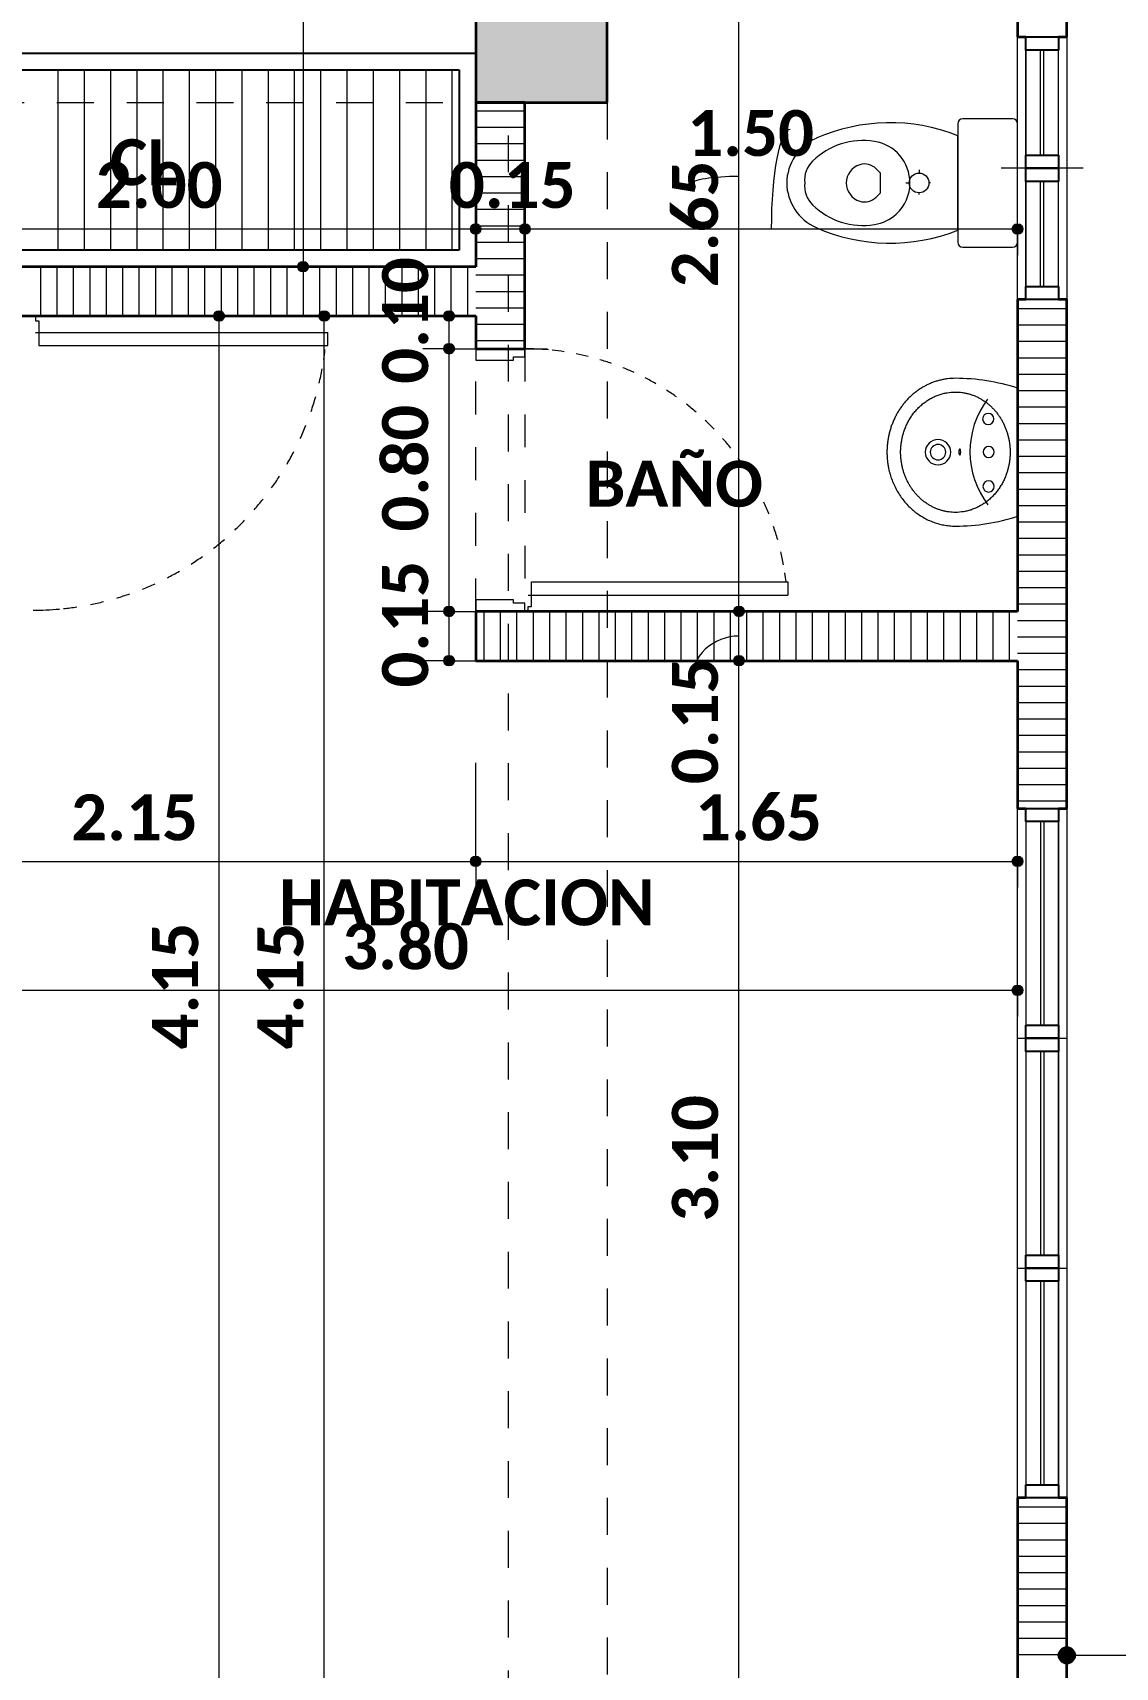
# Model space of a CAD drawing. Header units: metres. Extents: x -144 to 1000, y -717 to 29.
# Drawn here: x 612.837 to 616.133, y -565.191 to -560.213 of the extents above; entities that cross this region are included whole.
import ezdxf

# ---------------------------------------------------------------- set-up
doc = ezdxf.new("R2010")
doc.units = ezdxf.units.M
for name, pattern in [('Basculante', [0.11625, 0.075, -0.04125]), ('basculante modificado', [0.18, 0.1125, -0.0675]), ('Derribado', [0.36, 0.24, -0.12]), ('Trazo', [0.45, 0.225, -0.225])]:
    doc.linetypes.add(name, pattern=pattern)
doc.layers.get('0').update_dxf_attribs({"color": 1})
for name, color, linetype, lineweight in [('A-ANNO-DIMS', 1, 'Continuous', 9), ('A-DETL', 1, 'Continuous', 9), ('A-DETL-GENF', 1, 'Continuous', 9), ('A-DETL-THIN', 1, 'Continuous', 9), ('A-DOOR', 1, 'Continuous', 9), ('A-DOOR-FRAM', 1, 'Continuous', 9), ('A-DOOR-HDLN', 1, 'Trazo', 20), ('A-GENM', 1, 'Continuous', 9), ('A-GLAZ', 1, 'Continuous', 9), ('A-WALL', 4, 'Continuous', 9), ('G-ANNO-TEXT', 2, 'Continuous', 9), ('P-SANR-FIXT', 1, 'Continuous', 9), ('S-COLS', 7, 'Continuous', 9)]:
    doc.layers.add(name, color=color, linetype=linetype, lineweight=lineweight)
doc.layers.add('A-WALL-PATT', color=7, linetype='Continuous', lineweight=35, true_color=0x9c9c9c)
doc.styles.add('Calibri_B', font='calibrib.ttf', dxfattribs={"height": 0.165})
doc.styles.add('Calibri_B_5', font='calibrib.ttf', dxfattribs={"height": 0.66})

# ---------------------------------------------------------------- blocks, each defined once
blk = doc.blocks.new('P')
at = {"layer": 'A-ANNO-DIMS', "lineweight": 25}
h = blk.add_hatch(color=256, dxfattribs=at)
edge = h.paths.add_edge_path()
edge.add_arc((609.7621, -497.8039), 0.015, 0, 360)
h = blk.add_hatch(color=256, dxfattribs=at)
edge = h.paths.add_edge_path()
edge.add_arc((609.7621, -497.8039), 0.015, 0, 360)
h = blk.add_hatch(color=256, dxfattribs=at)
edge = h.paths.add_edge_path()
edge.add_arc((609.9121, -497.8039), 0.015, 0, 360)
h = blk.add_hatch(color=256, dxfattribs=at)
edge = h.paths.add_edge_path()
edge.add_arc((609.9121, -497.8039), 0.015, 0, 360)
h = blk.add_hatch(color=256, dxfattribs=at)
edge = h.paths.add_edge_path()
edge.add_arc((611.4121, -497.8039), 0.015, 0, 360)
h = blk.add_hatch(color=256, dxfattribs=at)
edge = h.paths.add_edge_path()
edge.add_arc((609.2366, -497.9187), 0.015, 0, 360)
h = blk.add_hatch(color=256, dxfattribs=at)
edge = h.paths.add_edge_path()
edge.add_arc((608.9809, -498.0687), 0.015, 0, 360)
h = blk.add_hatch(color=256, dxfattribs=at)
edge = h.paths.add_edge_path()
edge.add_arc((609.3009, -498.0687), 0.015, 0, 360)
h = blk.add_hatch(color=256, dxfattribs=at)
edge = h.paths.add_edge_path()
edge.add_arc((609.6811, -498.0687), 0.015, 0, 360)
h = blk.add_hatch(color=256, dxfattribs=at)
edge = h.paths.add_edge_path()
edge.add_arc((609.6811, -498.1687), 0.015, 0, 360)
h = blk.add_hatch(color=256, dxfattribs=at)
edge = h.paths.add_edge_path()
edge.add_arc((609.6811, -498.1687), 0.015, 0, 360)
h = blk.add_hatch(color=256, dxfattribs=at)
edge = h.paths.add_edge_path()
edge.add_arc((609.6811, -498.9687), 0.015, 0, 360)
h = blk.add_hatch(color=256, dxfattribs=at)
edge = h.paths.add_edge_path()
edge.add_arc((609.6811, -498.9687), 0.015, 0, 360)
h = blk.add_hatch(color=256, dxfattribs=at)
edge = h.paths.add_edge_path()
edge.add_arc((610.5637, -498.9687), 0.015, 0, 360)
h = blk.add_hatch(color=256, dxfattribs=at)
edge = h.paths.add_edge_path()
edge.add_arc((610.5637, -498.9687), 0.015, 0, 360)
h = blk.add_hatch(color=256, dxfattribs=at)
edge = h.paths.add_edge_path()
edge.add_arc((609.6811, -499.1187), 0.015, 0, 360)
h = blk.add_hatch(color=256, dxfattribs=at)
edge = h.paths.add_edge_path()
edge.add_arc((610.5637, -499.1187), 0.015, 0, 360)
h = blk.add_hatch(color=256, dxfattribs=at)
edge = h.paths.add_edge_path()
edge.add_arc((610.5637, -499.1187), 0.015, 0, 360)
h = blk.add_hatch(color=256, dxfattribs=at)
edge = h.paths.add_edge_path()
edge.add_arc((609.7621, -499.7299), 0.015, 0, 360)
h = blk.add_hatch(color=256, dxfattribs=at)
edge = h.paths.add_edge_path()
edge.add_arc((609.7621, -499.7299), 0.015, 0, 360)
h = blk.add_hatch(color=256, dxfattribs=at)
edge = h.paths.add_edge_path()
edge.add_arc((611.4121, -499.7299), 0.015, 0, 360)
h = blk.add_hatch(color=256, dxfattribs=at)
edge = h.paths.add_edge_path()
edge.add_arc((611.4121, -500.1225), 0.015, 0, 360)
at = {"layer": 'A-ANNO-DIMS', "lineweight": 25, "true_color": 0x0000ff}
h = blk.add_hatch(color=5, dxfattribs=at)
edge = h.paths.add_edge_path()
edge.add_arc((611.5621, -502.1479), 0.025, 0, 360)
at = {"layer": 'S-COLS', "true_color": 0x5b5b5b}
h = blk.add_hatch(color=251, dxfattribs=at)
h.paths.add_polyline_path([(591.8622, -505.1188), (592.3622, -505.1188), (592.3622, -504.2188), (591.8622, -504.2188), (591.8622, -504.9427)])
h.paths.add_polyline_path([(610.1601, -505.1188), (610.162, -505.1188), (610.162, -504.2188), (609.662, -504.2188), (609.662, -505.1188), (610.0712, -505.1188)])
h.paths.add_polyline_path([(600.0622, -505.1187), (600.0622, -504.2187), (599.5622, -504.2187), (599.5622, -505.1187)])
h.paths.add_polyline_path([(595.762, -497.4187), (597.7621, -497.4187), (597.7618, -496.9188), (596.062, -496.9188), (596.062, -494.7688), (597.7623, -494.7688), (597.7618, -494.2688), (595.762, -494.2688), (595.762, -497.3959)])
h.paths.add_polyline_path([(592.1348, -497.4187), (592.3621, -497.4187), (592.3621, -496.7188), (591.8621, -496.7188), (591.8621, -497.4187), (591.9232, -497.4187)])
h.paths.add_polyline_path([(600.0621, -497.4187), (600.0621, -496.5187), (599.5621, -496.5187), (599.5621, -497.4187)])
h.paths.add_polyline_path([(605.9709, -497.4187), (606.3623, -497.4187), (606.3623, -494.2687), (605.8623, -494.2687), (605.8623, -497.4187)])
h.paths.add_polyline_path([(609.7623, -497.4187), (610.1623, -497.4187), (610.1623, -496.7188), (609.7623, -496.7188), (609.7623, -496.9461)])
h.paths.add_polyline_path([(599.5623, -495.1688), (600.0623, -495.1688), (600.0623, -494.2688), (599.5623, -494.2688), (599.5623, -495.1468)])
h.paths.add_polyline_path([(592.137, -494.9688), (592.362, -494.9688), (592.362, -494.2677), (591.862, -494.2688), (591.862, -494.9688), (591.8813, -494.9688)])
h.paths.add_polyline_path([(609.8433, -494.9688), (610.1623, -494.9688), (610.1623, -494.2677), (609.7623, -494.2677), (609.7623, -494.9688)])
h.paths.add_polyline_path([(599.6372, -486.2688), (600.0622, -486.2688), (600.0622, -485.3688), (599.5622, -485.3688), (599.5622, -486.2688)])
h.paths.add_polyline_path([(609.9851, -486.2688), (610.1622, -486.2688), (610.1622, -485.3688), (609.6622, -485.3688), (609.6622, -486.2688), (609.9268, -486.2688)])
h.paths.add_polyline_path([(592.4922, -485.6688), (592.9622, -485.6688), (592.9622, -485.1688), (592.0622, -485.1688), (592.0622, -485.6688), (592.4872, -485.6688)])
at = {"layer": 'A-ANNO-DIMS'}
for p, q in [((609.2366, -494.4187), (609.2366, -497.9187)), ((610.5637, -498.9687), (610.5637, -496.3188)), ((609.9121, -497.8039), (609.9121, -497.5039)), ((609.9121, -497.8039), (609.9121, -497.5039)), ((611.4121, -497.8039), (611.4121, -497.5039)), ((607.7624, -497.8039), (609.7621, -497.8039)), ((609.7621, -497.8039), (609.7621, -497.8839)), ((609.7621, -497.8039), (609.9121, -497.8039)), ((609.7621, -497.8039), (609.7621, -497.8839)), ((609.9121, -497.8039), (609.9121, -497.8839)), ((609.9121, -497.8039), (611.4121, -497.8039)), ((609.9121, -497.8039), (609.9121, -497.8839)), ((611.4121, -497.8039), (611.4121, -497.8839)), ((609.2366, -497.9187), (609.1566, -497.9187)), ((608.9809, -498.0687), (608.6809, -498.0687)), ((608.9809, -502.2227), (608.9809, -498.0687)), ((608.9809, -498.0687), (609.0609, -498.0687)), ((609.3009, -498.0687), (609.0009, -498.0687)), ((609.3009, -502.2227), (609.3009, -498.0687)), ((609.3009, -498.0687), (609.3809, -498.0687)), ((609.6811, -498.0687), (609.3811, -498.0687)), ((609.6811, -498.1687), (609.6811, -498.0687)), ((609.6811, -498.0687), (609.7611, -498.0687)), ((609.6811, -498.1687), (609.6011, -498.1687)), ((609.6811, -498.1687), (609.6011, -498.1687)), ((609.6811, -498.9687), (609.6811, -498.1687)), ((609.6811, -498.1687), (609.9811, -498.1687)), ((609.6811, -498.1687), (609.9811, -498.1687)), ((609.6811, -498.9687), (609.6011, -498.9687)), ((609.6811, -498.9687), (609.6011, -498.9687)), ((609.6811, -499.1187), (609.6811, -498.9687)), ((609.6811, -498.9687), (609.9811, -498.9687)), ((609.6811, -498.9687), (609.9811, -498.9687)), ((610.5637, -498.9687), (610.2637, -498.9687)), ((610.5637, -498.9687), (610.2637, -498.9687)), ((610.5637, -499.1187), (610.5637, -498.9687)), ((610.5637, -498.9687), (610.6437, -498.9687)), ((610.5637, -498.9687), (610.6437, -498.9687)), ((609.6811, -499.1187), (609.6011, -499.1187)), ((609.6811, -499.1187), (609.9811, -499.1187)), ((610.5637, -499.1187), (610.2637, -499.1187)), ((610.5637, -499.1187), (610.2637, -499.1187)), ((610.5637, -502.2227), (610.5637, -499.1187)), ((610.5637, -499.1187), (610.6437, -499.1187)), ((610.5637, -499.1187), (610.6437, -499.1187)), ((609.7621, -499.7299), (609.7621, -499.4299)), ((609.7621, -499.7299), (609.7621, -499.4299)), ((611.4121, -499.7299), (611.4121, -499.4299)), ((607.6124, -499.7299), (609.7621, -499.7299)), ((609.7621, -499.7299), (609.7621, -499.8099)), ((609.7621, -499.7299), (611.4121, -499.7299)), ((609.7621, -499.7299), (609.7621, -499.8099)), ((611.4121, -499.7299), (611.4121, -499.8099)), ((611.4121, -500.1225), (611.4121, -499.8225)), ((607.6124, -500.1225), (611.4121, -500.1225)), ((611.4121, -500.1225), (611.4121, -500.2025))]:
    blk.add_line(p, q, dxfattribs=at)
at = {"layer": 'A-ANNO-DIMS', "linetype": 'Derribado'}
for p, q in [((609.7621, -497.8039), (609.7621, -497.5039)), ((609.7621, -497.8039), (609.7621, -497.5039)), ((609.2366, -497.9187), (609.4866, -497.9187))]:
    blk.add_line(p, q, dxfattribs=at)
at = {"layer": 'A-ANNO-DIMS', "color": 5, "true_color": 0x0000ff}
for q in [(611.5621, -501.9079), (614.412, -502.1479), (611.5621, -502.3879)]:
    blk.add_line((611.5621, -502.1479), q, dxfattribs=at)
at = {"layer": 'A-ANNO-DIMS', "lineweight": 25}
for centre in [(609.7621, -497.8039), (609.7621, -497.8039), (609.9121, -497.8039), (609.9121, -497.8039), (611.4121, -497.8039), (609.2366, -497.9187), (608.9809, -498.0687), (609.3009, -498.0687), (609.6811, -498.0687), (609.6811, -498.1687), (609.6811, -498.1687), (609.6811, -498.9687), (609.6811, -498.9687), (610.5637, -498.9687), (610.5637, -498.9687), (609.6811, -499.1187), (610.5637, -499.1187), (610.5637, -499.1187), (609.7621, -499.7299), (609.7621, -499.7299), (611.4121, -499.7299), (611.4121, -500.1225)]:
    blk.add_circle(centre, 0.015, dxfattribs=at)
at = {"layer": 'A-ANNO-DIMS', "color": 5, "lineweight": 25, "true_color": 0x0000ff}
blk.add_circle((611.5621, -502.1479), 0.025, dxfattribs=at)
at = {"layer": 'A-ANNO-DIMS'}
for centre, major_axis, ratio, start_param, end_param in [((610.7197, -497.8039), (0, 0.3033), 0.189846, 0, 1.570796), ((610.5637, -497.6679), (0.1451, 0), 0.166532, 1.570796, 3.141593), ((610.5637, -499.1814), (0.1451, 0), 0.948681, 1.570796, 3.141593)]:
    blk.add_ellipse(centre, major_axis=major_axis, ratio=ratio, start_param=start_param, end_param=end_param, dxfattribs=at)
at = {"layer": 'A-DETL', "color": 7, "linetype": 'basculante modificado'}
for p, q in [((606.3621, -497.4187), (609.7623, -497.4187)), ((609.862, -504.2187), (609.862, -497.4187)), ((610.162, -497.4187), (610.162, -504.2187))]:
    blk.add_line(p, q, dxfattribs=at)
at = {"layer": 'A-DETL-GENF', "lineweight": 25}
for p, q in [((611.4371, -497.2588), (611.4371, -497.2188)), ((611.4371, -497.2188), (611.5371, -497.2188)), ((611.5371, -497.2188), (611.5371, -497.2588)), ((611.5371, -497.2588), (611.4371, -497.2588)), ((611.4371, -497.6188), (611.4371, -497.5788)), ((611.4371, -497.5788), (611.5371, -497.5788)), ((611.5371, -497.5788), (611.5371, -497.6188)), ((611.5371, -497.6188), (611.4371, -497.6188)), ((611.4371, -497.6588), (611.4371, -497.6188)), ((611.4371, -497.6188), (611.5371, -497.6188)), ((611.5371, -497.6188), (611.5371, -497.6588)), ((611.5371, -497.6588), (611.4371, -497.6588)), ((611.4371, -498.0188), (611.4371, -497.9788)), ((611.4371, -497.9788), (611.5371, -497.9788)), ((611.5371, -497.9788), (611.5371, -498.0188)), ((611.5371, -498.0188), (611.4371, -498.0188)), ((611.4371, -499.5687), (611.5371, -499.5687)), ((611.4371, -499.6087), (611.4371, -499.5687)), ((611.5371, -499.5687), (611.5371, -499.6087)), ((611.5371, -499.6087), (611.4371, -499.6087)), ((611.4371, -500.2287), (611.5371, -500.2287)), ((611.4371, -500.2687), (611.4371, -500.2287)), ((611.4371, -500.2687), (611.5371, -500.2687)), ((611.4371, -500.3087), (611.4371, -500.2687)), ((611.5371, -500.2687), (611.4371, -500.2687)), ((611.5371, -500.2287), (611.5371, -500.2687)), ((611.5371, -500.2687), (611.5371, -500.3087)), ((611.5371, -500.3087), (611.4371, -500.3087)), ((611.4371, -500.9287), (611.5371, -500.9287)), ((611.4371, -500.9687), (611.4371, -500.9287)), ((611.5371, -500.9687), (611.4371, -500.9687)), ((611.4371, -500.9687), (611.5371, -500.9687)), ((611.4371, -501.0087), (611.4371, -500.9687)), ((611.5371, -500.9287), (611.5371, -500.9687)), ((611.5371, -500.9687), (611.5371, -501.0087)), ((611.5371, -501.0087), (611.4371, -501.0087)), ((611.4371, -501.6287), (611.5371, -501.6287)), ((611.4371, -501.6687), (611.4371, -501.6287)), ((611.5371, -501.6687), (611.4371, -501.6687)), ((611.5371, -501.6287), (611.5371, -501.6687))]:
    blk.add_line(p, q, dxfattribs=at)
at = {"layer": 'A-DETL-GENF'}
for p, q in [((611.4371, -497.5788), (611.4371, -497.2588)), ((611.4821, -497.5788), (611.4821, -497.2588)), ((611.4921, -497.5788), (611.4921, -497.2588)), ((611.5371, -497.5788), (611.5371, -497.2588)), ((611.4371, -497.9788), (611.4371, -497.6588)), ((611.4821, -497.9788), (611.4821, -497.6588)), ((611.4921, -497.9788), (611.4921, -497.6588)), ((611.5371, -497.9788), (611.5371, -497.6588)), ((611.4371, -499.6087), (611.4371, -500.2287)), ((611.4821, -499.6087), (611.4821, -500.2287)), ((611.4921, -499.6087), (611.4921, -500.2287)), ((611.5371, -499.6087), (611.5371, -500.2287)), ((611.4371, -500.3087), (611.4371, -500.9287)), ((611.4821, -500.3087), (611.4821, -500.9287)), ((611.4921, -500.3087), (611.4921, -500.9287)), ((611.5371, -500.3087), (611.5371, -500.9287)), ((611.4371, -501.0087), (611.4371, -501.6287)), ((611.4821, -501.0087), (611.4821, -501.6287)), ((611.4921, -501.0087), (611.4921, -501.6287)), ((611.5371, -501.0087), (611.5371, -501.6287))]:
    blk.add_line(p, q, dxfattribs=at)
at = {"layer": 'A-DETL-GENF', "color": 251, "true_color": 0x535353}
for p, q in [((608.4908, -497.8687), (608.4908, -497.3189)), ((608.5708, -497.8687), (608.5708, -497.3189)), ((608.6508, -497.8687), (608.6508, -497.3189)), ((608.7308, -497.8687), (608.7308, -497.3189)), ((608.8108, -497.8687), (608.8108, -497.3189)), ((608.8908, -497.8687), (608.8908, -497.3189)), ((608.9708, -497.8687), (608.9708, -497.3189)), ((609.0508, -497.8687), (609.0508, -497.3189)), ((609.1308, -497.8687), (609.1308, -497.3189)), ((609.2108, -497.8687), (609.2108, -497.3189)), ((609.2908, -497.8687), (609.2908, -497.3189)), ((609.3708, -497.8687), (609.3708, -497.3189)), ((609.4508, -497.8687), (609.4508, -497.3189)), ((609.5308, -497.8687), (609.5308, -497.3189)), ((609.6108, -497.8687), (609.6108, -497.3189)), ((609.6908, -497.8687), (609.6908, -497.3189))]:
    blk.add_line(p, q, dxfattribs=at)
at = {"layer": 'A-DETL-GENF', "linetype": 'Basculante'}
for p, q in [((609.7621, -498.9687), (609.7621, -498.1687)), ((609.7621, -498.1687), (609.9121, -498.1687)), ((609.9121, -498.1687), (609.9121, -498.9687)), ((609.9121, -498.9687), (609.7621, -498.9687))]:
    blk.add_line(p, q, dxfattribs=at)
at = {"layer": 'A-DETL-THIN'}
for p, q in [((609.7121, -497.3189), (607.8124, -497.3189)), ((609.7121, -497.8687), (609.7121, -497.3189)), ((607.8124, -497.8687), (609.7121, -497.8687))]:
    blk.add_line(p, q, dxfattribs=at)
at = {"layer": 'A-DOOR', "lineweight": 15}
for p, q in [((608.4222, -498.0687), (608.4222, -498.0837)), ((608.4222, -498.0837), (608.4322, -498.0837)), ((608.4322, -498.0837), (608.4322, -498.1587)), ((608.4222, -498.1187), (609.3122, -498.1187)), ((609.3122, -498.1587), (609.3122, -498.1187)), ((608.4322, -498.1587), (609.3122, -498.1587)), ((609.9321, -498.8787), (610.7121, -498.8787)), ((609.9321, -498.9537), (609.9321, -498.8787)), ((610.7121, -498.8787), (610.7121, -498.9187)), ((609.9221, -498.9187), (610.7121, -498.9187)), ((609.9221, -498.9537), (609.9321, -498.9537)), ((609.9221, -498.9687), (609.9221, -498.9537))]:
    blk.add_line(p, q, dxfattribs=at)
at = {"layer": 'A-DOOR'}
blk.add_line((609.9121, -498.9687), (609.7621, -498.9687), dxfattribs=at)
for centre, radius, start, end in [((608.4142, -498.0702), 0.8947, 351.55, 353.5406), ((609.9121, -498.9687), 0.8, 84.8602, 90), ((609.9121, -498.9687), 0.8, 81.4009, 84.0571), ((609.9121, -498.9687), 0.8, 76.0919, 78.7462), ((608.4142, -498.0702), 0.8947, 346.8489, 349.7418), ((608.4142, -498.0702), 0.8947, 346.8489, 349.7418), ((609.9121, -498.9687), 0.8, 70.7809, 73.4371), ((609.9121, -498.9687), 0.8, 65.4605, 68.1223), ((609.9121, -498.9687), 0.8, 60.1233, 62.7944), ((608.4142, -498.0702), 0.8947, 341.1143, 344.1684), ((609.9121, -498.9687), 0.8, 54.7622, 57.4462), ((609.9121, -498.9687), 0.8, 49.3702, 52.0705), ((608.4142, -498.0702), 0.8947, 335.4451, 338.2717), ((609.9121, -498.9687), 0.8, 43.9406, 46.6605), ((608.4142, -498.0702), 0.8947, 329.8378, 332.634), ((609.9121, -498.9687), 0.8, 38.4672, 41.2097), ((609.9121, -498.9687), 0.8, 32.9441, 35.7122), ((608.4142, -498.0702), 0.8947, 324.2878, 327.0559), ((609.9121, -498.9687), 0.8, 27.366, 30.1622), ((608.4142, -498.0702), 0.8947, 318.7903, 321.5328), ((609.9121, -498.9687), 0.8, 21.7283, 24.5549), ((608.4142, -498.0702), 0.8947, 313.3395, 316.0594), ((609.9121, -498.9687), 0.8, 15.8316, 18.8857), ((608.4142, -498.0702), 0.8947, 307.9295, 310.6298), ((608.4142, -498.0702), 0.8947, 302.5538, 305.2378), ((609.9121, -498.9687), 0.8, 10.2582, 13.1511), ((609.9121, -498.9687), 0.8, 10.2582, 13.1511), ((608.4142, -498.0702), 0.8947, 297.2056, 299.8767), ((609.9121, -498.9687), 0.8, 6.4594, 8.45), ((608.4142, -498.0702), 0.8947, 286.5629, 289.2191), ((608.4142, -498.0702), 0.8947, 291.8777, 294.5395), ((608.4142, -498.0702), 0.8947, 270, 275.1398), ((608.4142, -498.0702), 0.8947, 275.9429, 278.5991), ((608.4142, -498.0702), 0.8947, 281.2538, 283.9081)]:
    blk.add_arc(centre, radius, start, end, dxfattribs=at)
at = {"layer": 'A-DOOR-FRAM', "lineweight": 15}
for p, q in [((609.7621, -498.1687), (609.7621, -498.2037)), ((609.9121, -498.1937), (609.9121, -498.1687)), ((609.7621, -498.2037), (609.8771, -498.2037)), ((609.8771, -498.2037), (609.8771, -498.1937)), ((609.8771, -498.1937), (609.9121, -498.1937)), ((609.7621, -498.9337), (609.7621, -498.9687)), ((609.8771, -498.9337), (609.7621, -498.9337)), ((609.8771, -498.9437), (609.8771, -498.9337)), ((609.9121, -498.9437), (609.8771, -498.9437)), ((609.9121, -498.9687), (609.9121, -498.9437))]:
    blk.add_line(p, q, dxfattribs=at)
at = {"layer": 'A-DOOR-HDLN'}
blk.add_line((609.7621, -498.1687), (609.9121, -498.1687), dxfattribs=at)
at = {"layer": 'A-GENM', "lineweight": 25}
for p, q in [((609.7621, -497.2689), (607.7624, -497.2689)), ((609.7621, -497.9187), (609.7621, -497.2689)), ((607.8124, -497.3189), (609.7121, -497.3189)), ((609.7121, -497.3189), (609.7121, -497.8687)), ((609.7121, -497.8687), (607.8124, -497.8687)), ((607.7624, -497.9187), (609.7621, -497.9187))]:
    blk.add_line(p, q, dxfattribs=at)
at = {"layer": 'A-GLAZ'}
for p, q in [((611.4371, -497.2188), (611.5371, -497.2188)), ((611.4371, -497.2188), (611.4371, -497.6188)), ((611.5371, -497.6188), (611.5371, -497.2188)), ((611.6121, -497.6188), (611.3621, -497.6188)), ((611.4371, -497.6188), (611.5371, -497.6188)), ((611.4371, -497.6188), (611.5371, -497.6188)), ((611.4371, -497.6188), (611.4371, -498.0188)), ((611.5371, -498.0188), (611.5371, -497.6188)), ((611.4371, -498.0188), (611.5371, -498.0188)), ((611.5371, -499.5687), (611.4371, -499.5687)), ((611.4371, -499.5687), (611.4371, -500.2687)), ((611.5371, -500.2687), (611.5371, -499.5687)), ((611.4121, -500.2687), (611.5621, -500.2687)), ((611.5371, -500.2687), (611.4371, -500.2687)), ((611.4371, -500.2687), (611.4371, -500.9687)), ((611.5371, -500.2687), (611.4371, -500.2687)), ((611.5371, -500.9687), (611.5371, -500.2687)), ((611.4121, -500.9687), (611.5621, -500.9687)), ((611.5371, -500.9687), (611.4371, -500.9687)), ((611.5371, -500.9687), (611.4371, -500.9687)), ((611.4371, -500.9687), (611.4371, -501.6687)), ((611.5371, -501.6687), (611.5371, -500.9687)), ((611.5371, -501.6687), (611.4371, -501.6687))]:
    blk.add_line(p, q, dxfattribs=at)
at = {"layer": 'A-WALL', "lineweight": 35}
for p, q in [((611.5621, -497.2188), (611.5621, -496.1688)), ((611.4121, -496.3188), (611.4121, -497.2188)), ((611.4121, -497.2188), (611.4371, -497.2188)), ((611.5371, -497.2188), (611.5621, -497.2188)), ((609.7621, -497.4187), (609.7621, -497.9187)), ((609.9121, -497.4187), (609.7621, -497.4187)), ((609.9121, -498.1687), (609.9121, -497.4187)), ((609.7621, -497.9187), (607.7624, -497.9187)), ((611.4121, -498.0188), (611.4121, -498.9687)), ((611.4371, -498.0188), (611.4121, -498.0188)), ((611.5621, -498.0188), (611.5371, -498.0188)), ((611.5621, -499.5687), (611.5621, -498.0188)), ((607.5124, -498.0687), (609.7621, -498.0687)), ((609.7621, -498.0687), (609.7621, -498.1687)), ((609.7621, -498.1687), (609.9121, -498.1687)), ((611.4121, -498.9687), (609.7621, -498.9687)), ((609.7621, -498.9687), (609.7621, -499.1187)), ((609.7621, -499.1187), (611.4121, -499.1187)), ((611.4121, -499.1187), (611.4121, -499.5687)), ((611.4121, -499.5687), (611.4371, -499.5687)), ((611.5371, -499.5687), (611.5621, -499.5687)), ((611.4121, -501.6687), (611.4121, -502.2227)), ((611.4371, -501.6687), (611.4121, -501.6687)), ((611.5621, -501.6687), (611.5371, -501.6687)), ((611.5621, -502.3727), (611.5621, -501.6687))]:
    blk.add_line(p, q, dxfattribs=at)
at = {"layer": 'A-WALL'}
for p, q in [((611.4121, -498.0188), (611.4121, -497.2188)), ((611.5621, -497.2188), (611.5621, -498.0188)), ((611.4121, -501.6687), (611.4121, -499.5687)), ((611.5621, -499.5687), (611.5621, -501.6687))]:
    blk.add_line(p, q, dxfattribs=at)
at = {"layer": 'A-WALL-PATT', "color": 8, "lineweight": 5, "true_color": 0x727272}
for p, q in [((609.7621, -497.4438), (609.9121, -497.4438)), ((609.7621, -497.4938), (609.9121, -497.4938)), ((609.7621, -497.5438), (609.9121, -497.5438)), ((609.7621, -497.5938), (609.9121, -497.5938)), ((609.7621, -497.6438), (609.9121, -497.6438)), ((609.7621, -497.6938), (609.9121, -497.6938)), ((609.7621, -497.7438), (609.9121, -497.7438)), ((609.7621, -497.7938), (609.9121, -497.7938)), ((609.7621, -497.8438), (609.9121, -497.8438)), ((608.4368, -497.9187), (608.4368, -498.0687)), ((608.4868, -497.9187), (608.4868, -498.0687)), ((608.5368, -497.9187), (608.5368, -498.0687)), ((608.5868, -497.9187), (608.5868, -498.0687)), ((608.6368, -497.9187), (608.6368, -498.0687)), ((608.6868, -497.9187), (608.6868, -498.0687)), ((608.7368, -497.9187), (608.7368, -498.0687)), ((608.7868, -497.9187), (608.7868, -498.0687)), ((608.8368, -497.9187), (608.8368, -498.0687)), ((608.8868, -497.9187), (608.8868, -498.0687)), ((608.9368, -497.9187), (608.9368, -498.0687)), ((608.9868, -497.9187), (608.9868, -498.0687)), ((609.0368, -497.9187), (609.0368, -498.0687)), ((609.0868, -497.9187), (609.0868, -498.0687)), ((609.1368, -497.9187), (609.1368, -498.0687)), ((609.1868, -497.9187), (609.1868, -498.0687)), ((609.2368, -497.9187), (609.2368, -498.0687)), ((609.2868, -497.9187), (609.2868, -498.0687)), ((609.3368, -497.9187), (609.3368, -498.0687)), ((609.3868, -497.9187), (609.3868, -498.0687)), ((609.4368, -497.9187), (609.4368, -498.0687)), ((609.4868, -497.9187), (609.4868, -498.0687)), ((609.5368, -497.9187), (609.5368, -498.0687)), ((609.5868, -497.9187), (609.5868, -498.0687)), ((609.6368, -497.9187), (609.6368, -498.0687)), ((609.6868, -497.9187), (609.6868, -498.0687)), ((609.7368, -497.9187), (609.7368, -498.0687)), ((609.7621, -497.8938), (609.9121, -497.8938)), ((609.7621, -497.9438), (609.9121, -497.9438)), ((609.7621, -497.9938), (609.9121, -497.9938)), ((609.7621, -498.0438), (609.9121, -498.0438)), ((611.4121, -498.0458), (611.5621, -498.0458)), ((609.7621, -498.0938), (609.9121, -498.0938)), ((611.4121, -498.0958), (611.5621, -498.0958)), ((609.7621, -498.1438), (609.9121, -498.1438)), ((611.4121, -498.1458), (611.5621, -498.1458)), ((611.4121, -498.1958), (611.5621, -498.1958)), ((611.4121, -498.2458), (611.5621, -498.2458)), ((611.4121, -498.2958), (611.5621, -498.2958)), ((611.4121, -498.3458), (611.5621, -498.3458)), ((611.4121, -498.3958), (611.5621, -498.3958)), ((611.4121, -498.4458), (611.5621, -498.4458)), ((611.4121, -498.4958), (611.5621, -498.4958)), ((611.4121, -498.5458), (611.5621, -498.5458)), ((611.4121, -498.5958), (611.5621, -498.5958)), ((611.4121, -498.6458), (611.5621, -498.6458)), ((611.4121, -498.6958), (611.5621, -498.6958)), ((611.4121, -498.7458), (611.5621, -498.7458)), ((611.4121, -498.7958), (611.5621, -498.7958)), ((611.4121, -498.8458), (611.5621, -498.8458)), ((611.4121, -498.8958), (611.5621, -498.8958)), ((609.7868, -498.9687), (609.7868, -499.1187)), ((609.8368, -498.9687), (609.8368, -499.1187)), ((609.8868, -498.9687), (609.8868, -499.1187)), ((609.9368, -498.9687), (609.9368, -499.1187)), ((609.9868, -498.9687), (609.9868, -499.1187)), ((610.0368, -498.9687), (610.0368, -499.1187)), ((610.0868, -498.9687), (610.0868, -499.1187)), ((610.1368, -498.9687), (610.1368, -499.1187)), ((610.1868, -498.9687), (610.1868, -499.1187)), ((610.2368, -498.9687), (610.2368, -499.1187)), ((610.2868, -498.9687), (610.2868, -499.1187)), ((610.3368, -498.9687), (610.3368, -499.1187)), ((610.3868, -498.9687), (610.3868, -499.1187)), ((610.4368, -498.9687), (610.4368, -499.1187)), ((610.4868, -498.9687), (610.4868, -499.1187)), ((610.5368, -498.9687), (610.5368, -499.1187)), ((610.5868, -498.9687), (610.5868, -499.1187)), ((610.6368, -498.9687), (610.6368, -499.1187)), ((610.6868, -498.9687), (610.6868, -499.1187)), ((610.7368, -498.9687), (610.7368, -499.1187)), ((610.7868, -498.9687), (610.7868, -499.1187)), ((610.8368, -498.9687), (610.8368, -499.1187)), ((610.8868, -498.9687), (610.8868, -499.1187)), ((610.9368, -498.9687), (610.9368, -499.1187)), ((610.9868, -498.9687), (610.9868, -499.1187)), ((611.0368, -498.9687), (611.0368, -499.1187)), ((611.0868, -498.9687), (611.0868, -499.1187)), ((611.1368, -498.9687), (611.1368, -499.1187)), ((611.1868, -498.9687), (611.1868, -499.1187)), ((611.2368, -498.9687), (611.2368, -499.1187)), ((611.2868, -498.9687), (611.2868, -499.1187)), ((611.3368, -498.9687), (611.3368, -499.1187)), ((611.3868, -498.9687), (611.3868, -499.1187)), ((611.4121, -498.9458), (611.5621, -498.9458)), ((611.4121, -498.9958), (611.5621, -498.9958)), ((611.4121, -499.0458), (611.5621, -499.0458)), ((611.4121, -499.0958), (611.5621, -499.0958)), ((611.4121, -499.1458), (611.5621, -499.1458)), ((611.4121, -499.1958), (611.5621, -499.1958)), ((611.4121, -499.2458), (611.5621, -499.2458)), ((611.4121, -499.2958), (611.5621, -499.2958)), ((611.4121, -499.3458), (611.5621, -499.3458)), ((611.4121, -499.3958), (611.5621, -499.3958)), ((611.4121, -499.4458), (611.5621, -499.4458)), ((611.4121, -499.4958), (611.5621, -499.4958)), ((611.4121, -499.5458), (611.5621, -499.5458)), ((611.4121, -501.6958), (611.5621, -501.6958)), ((611.4121, -501.7458), (611.5621, -501.7458)), ((611.4121, -501.7958), (611.5621, -501.7958)), ((611.4121, -501.8458), (611.5621, -501.8458)), ((611.4121, -501.8958), (611.5621, -501.8958)), ((611.4121, -501.9458), (611.5621, -501.9458)), ((611.4121, -501.9958), (611.5621, -501.9958)), ((611.4121, -502.0458), (611.5621, -502.0458)), ((611.4121, -502.0958), (611.5621, -502.0958)), ((611.4121, -502.1458), (611.5621, -502.1458))]:
    blk.add_line(p, q, dxfattribs=at)
at = {"layer": 'P-SANR-FIXT'}
for p, q in [((611.2299, -497.4833), (611.2299, -497.6637)), ((611.3971, -497.4683), (611.2449, -497.4683)), ((611.2299, -497.8077), (611.2299, -497.5197)), ((610.9816, -497.6206), (610.9939, -497.6329)), ((610.9939, -497.6329), (610.9939, -497.6945)), ((611.1121, -497.6237), (611.1121, -497.6337)), ((611.0721, -497.6637), (611.0821, -497.6637)), ((611.1471, -497.6637), (611.1421, -497.6637)), ((611.2299, -497.6637), (611.2299, -497.8441)), ((610.9939, -497.6945), (610.9816, -497.7068)), ((611.1121, -497.6987), (611.1121, -497.6937)), ((611.2449, -497.8591), (611.3971, -497.8591))]:
    blk.add_line(p, q, dxfattribs=at)
blk.add_circle((611.1121, -497.6637), 0.03, dxfattribs=at)
for centre, radius, start, end in [((611.0239, -498.0387), 0.5584, 68.3591, 113.7969), ((611.2449, -497.4833), 0.015, 90, 180), ((611.3971, -497.4833), 0.015, 0, 90), ((610.8592, -497.6651), 0.15, 113.7969, 179.4689), ((610.9417, -497.7542), 0.2199, 80.9061, 134.3974), ((610.9562, -497.6637), 0.1282, 359.9985, 80.9061), ((610.845, -497.6554), 0.0816, 134.3974, 185.8355), ((610.9486, -497.6637), 0.0581, 107.1865, 252.8171), ((610.9462, -497.6559), 0.05, 45, 107.1865), ((610.8592, -497.6623), 0.15, 180.5311, 246.2031), ((610.845, -497.672), 0.0816, 174.1645, 225.6026), ((610.9562, -497.6637), 0.1282, 312.4453, 0.0015), ((610.9417, -497.5732), 0.2199, 225.6026, 279.0939), ((610.9462, -497.6714), 0.05, 252.8171, 315), ((610.9562, -497.6637), 0.1282, 279.0939, 312.4453), ((611.0239, -497.2886), 0.5584, 246.2031, 291.6409), ((611.2449, -497.8441), 0.015, 180, 270), ((611.3971, -497.8441), 0.015, 270, 0), ((611.2225, -498.8729), 0.6142, 72.0171, 89.9829), ((611.5337, -498.4821), 0.2666, 143.0879, 217.323), ((611.3227, -498.3824), 0.017, 90, 270), ((611.3227, -498.3824), 0.017, 270, 90), ((611.1698, -498.4837), 0.0386, 90, 270), ((611.1698, -498.4837), 0.0235, 90, 270), ((611.1698, -498.4837), 0.0386, 270, 90), ((611.1698, -498.4837), 0.0235, 270, 90), ((611.3241, -498.4829), 0.0168, 0, 180), ((611.3241, -498.4829), 0.0168, 180, 0), ((611.3237, -498.588), 0.017, 90, 270), ((611.3237, -498.588), 0.017, 270, 90), ((611.2225, -498.0945), 0.6142, 270.0171, 287.9829)]:
    blk.add_arc(centre, radius, start, end, dxfattribs=at)
for major_axis in [(0, -0.00908), (0, 0.00908)]:
    blk.add_ellipse((611.236, -498.4832), major_axis=major_axis, ratio=0.332108, start_param=3.141593, end_param=6.283185, dxfattribs=at)
for points, knots in [([(611.2227, -498.2587), (611.2146, -498.2587), (611.2026, -498.2595), (611.187, -498.2619), (611.1754, -498.2644), (611.164, -498.2677), (611.1527, -498.2717), (611.1415, -498.2763), (611.1308, -498.2816), (611.1204, -498.2875), (611.1103, -498.2941), (611.1005, -498.3013), (611.0912, -498.3089), (611.0824, -498.3171), (611.0739, -498.326), (611.066, -498.3352), (611.0586, -498.3449), (611.0517, -498.3549), (611.0453, -498.3654), (611.0395, -498.3763), (611.0343, -498.3874), (611.0296, -498.3988), (611.0256, -498.4105), (611.0221, -498.4224), (611.0193, -498.4344), (611.0171, -498.4466), (611.0155, -498.4589), (611.0146, -498.4713), (611.0143, -498.4837), (611.0146, -498.496), (611.0155, -498.5085), (611.0171, -498.5208), (611.0191, -498.532), (611.0214, -498.542), (611.0246, -498.5539), (611.0295, -498.5687), (611.0367, -498.5856), (611.0452, -498.602), (611.055, -498.6177), (611.0659, -498.6322), (611.078, -498.646), (611.0911, -498.6586), (611.1052, -498.6699), (611.1204, -498.68), (611.1361, -498.6886), (611.1526, -498.6959), (611.1697, -498.7016), (611.187, -498.7056), (611.2046, -498.7081), (611.2166, -498.7087), (611.2227, -498.7087)], [0, 0, 0, 0, 0.035714, 0.053571, 0.071429, 0.089286, 0.107143, 0.125, 0.142857, 0.160714, 0.178571, 0.196429, 0.214286, 0.232143, 0.25, 0.267857, 0.285714, 0.303571, 0.321429, 0.339286, 0.357143, 0.375, 0.392857, 0.410714, 0.428571, 0.446429, 0.464286, 0.482143, 0.5, 0.517857, 0.535714, 0.553571, 0.571429, 0.584821, 0.598214, 0.625, 0.651786, 0.678571, 0.705357, 0.732143, 0.758929, 0.785714, 0.8125, 0.839286, 0.866071, 0.892857, 0.919643, 0.946429, 0.973214, 1, 1, 1, 1]), ([(611.2227, -498.667), (611.2159, -498.667), (611.2057, -498.6663), (611.1925, -498.6641), (611.1828, -498.6618), (611.1731, -498.6588), (611.1636, -498.6552), (611.1542, -498.6509), (611.1452, -498.6461), (611.1365, -498.6407), (611.128, -498.6347), (611.1198, -498.6281), (611.1121, -498.621), (611.1048, -498.6134), (611.0979, -498.6053), (611.0914, -498.5968), (611.0854, -498.5879), (611.08, -498.5786), (611.075, -498.5689), (611.0706, -498.5589), (611.0668, -498.5487), (611.0635, -498.5383), (611.0608, -498.5276), (611.0587, -498.5167), (611.0571, -498.5058), (611.0562, -498.4948), (611.0559, -498.4837), (611.0562, -498.4726), (611.0571, -498.4616), (611.0587, -498.4507), (611.0608, -498.4398), (611.0635, -498.4291), (611.067, -498.4178), (611.0716, -498.4059), (611.0774, -498.3935), (611.084, -498.3817), (611.0913, -498.3706), (611.0995, -498.3599), (611.1084, -498.35), (611.1178, -498.341), (611.1279, -498.3327), (611.1386, -498.3252), (611.1496, -498.3187), (611.1612, -498.3131), (611.1731, -498.3085), (611.1852, -498.3049), (611.2015, -498.3014), (611.2141, -498.3004), (611.2227, -498.3004)], [0, 0, 0, 0, 0.038462, 0.057692, 0.076923, 0.096154, 0.115385, 0.134615, 0.153846, 0.173077, 0.192308, 0.211538, 0.230769, 0.25, 0.269231, 0.288462, 0.307692, 0.326923, 0.346154, 0.365385, 0.384615, 0.403846, 0.423077, 0.442308, 0.461538, 0.480769, 0.5, 0.519231, 0.538462, 0.557692, 0.576923, 0.596154, 0.615385, 0.639423, 0.663462, 0.6875, 0.711538, 0.735577, 0.759615, 0.783654, 0.807692, 0.831731, 0.855769, 0.879808, 0.903846, 0.927885, 0.951923, 1, 1, 1, 1]), ([(611.2227, -498.3004), (611.2295, -498.3004), (611.2397, -498.3011), (611.2529, -498.3033), (611.2626, -498.3056), (611.2723, -498.3085), (611.2818, -498.3122), (611.2912, -498.3164), (611.3002, -498.3213), (611.3089, -498.3267), (611.3174, -498.3327), (611.3256, -498.3393), (611.3333, -498.3464), (611.3406, -498.3539), (611.3475, -498.3621), (611.354, -498.3706), (611.3599, -498.3795), (611.3654, -498.3887), (611.3704, -498.3984), (611.3748, -498.4085), (611.3786, -498.4186), (611.3819, -498.4291), (611.3846, -498.4398), (611.3867, -498.4507), (611.3883, -498.4616), (611.3892, -498.4726), (611.3895, -498.4837), (611.3892, -498.4948), (611.3883, -498.5058), (611.3867, -498.5167), (611.3846, -498.5276), (611.3819, -498.5383), (611.3784, -498.5496), (611.3738, -498.5615), (611.368, -498.5739), (611.3614, -498.5857), (611.3541, -498.5968), (611.3459, -498.6074), (611.337, -498.6174), (611.3276, -498.6264), (611.3175, -498.6347), (611.3068, -498.6422), (611.2958, -498.6487), (611.2842, -498.6543), (611.2723, -498.6589), (611.2602, -498.6625), (611.2439, -498.6659), (611.2312, -498.667), (611.2227, -498.667)], [0, 0, 0, 0, 0.038462, 0.057692, 0.076923, 0.096154, 0.115385, 0.134615, 0.153846, 0.173077, 0.192308, 0.211538, 0.230769, 0.25, 0.269231, 0.288462, 0.307692, 0.326923, 0.346154, 0.365385, 0.384615, 0.403846, 0.423077, 0.442308, 0.461538, 0.480769, 0.5, 0.519231, 0.538462, 0.557692, 0.576923, 0.596154, 0.615385, 0.639423, 0.663462, 0.6875, 0.711538, 0.735577, 0.759615, 0.783654, 0.807692, 0.831731, 0.855769, 0.879808, 0.903846, 0.927885, 0.951923, 1, 1, 1, 1])]:
    blk.add_open_spline(points, degree=3, knots=knots, dxfattribs=at)
at = {"layer": 'S-COLS', "lineweight": 35}
for p, q in [((609.7623, -496.7188), (609.7623, -497.4187)), ((610.1623, -497.4187), (610.1623, -496.7188)), ((609.7623, -497.4187), (610.1623, -497.4187))]:
    blk.add_line(p, q, dxfattribs=at)
at = {"layer": 'A-ANNO-DIMS', "char_height": 0.14, "width": 0.376134, "attachment_point": 1, "line_spacing_factor": 1.158048, "style": 'Calibri_B_5'}
for s, insert in [('1.50', (610.4063, -497.4416)), ('2.00', (608.6055, -497.5999)), ('0.15', (609.6804, -497.5999)), ('2.15', (608.5305, -499.5258)), ('1.65', (610.4304, -499.5258)), ('3.80', (609.3555, -499.9184))]:
    blk.add_mtext(s, dxfattribs=dict(at, insert=insert))
at = {"layer": 'A-ANNO-DIMS', "char_height": 0.14, "width": 0.376134, "attachment_point": 1, "rotation": 90, "line_spacing_factor": 1.158048, "style": 'Calibri_B_5'}
for s, insert in [('2.65', (610.3597, -497.9813)), ('0.10', (609.4771, -498.2754)), ('0.80', (609.4771, -498.7254)), ('0.15', (609.4771, -499.2004)), ('0.15', (610.3597, -499.4948)), ('4.15', (608.7769, -500.3024)), ('4.15', (609.0969, -500.3024)), ('3.10', (610.3597, -500.8274))]:
    blk.add_mtext(s, dxfattribs=dict(at, insert=insert))
at = {"layer": 'G-ANNO-TEXT', "style": 'Calibri_B'}
for s, p in [('CL', (608.6484, -497.6705)), ('BAÑO', (610.0969, -498.6498)), ('HABITACION', (609.1637, -499.9248))]:
    blk.add_text(s, height=0.14, dxfattribs=at).set_placement(p)

msp = doc.modelspace()

# ---------------------------------------------------------------- block references
at = {"color": 3}
msp.add_blockref('P', (4.4238, -63.007), dxfattribs=at)

doc.saveas('drawing.dxf')
